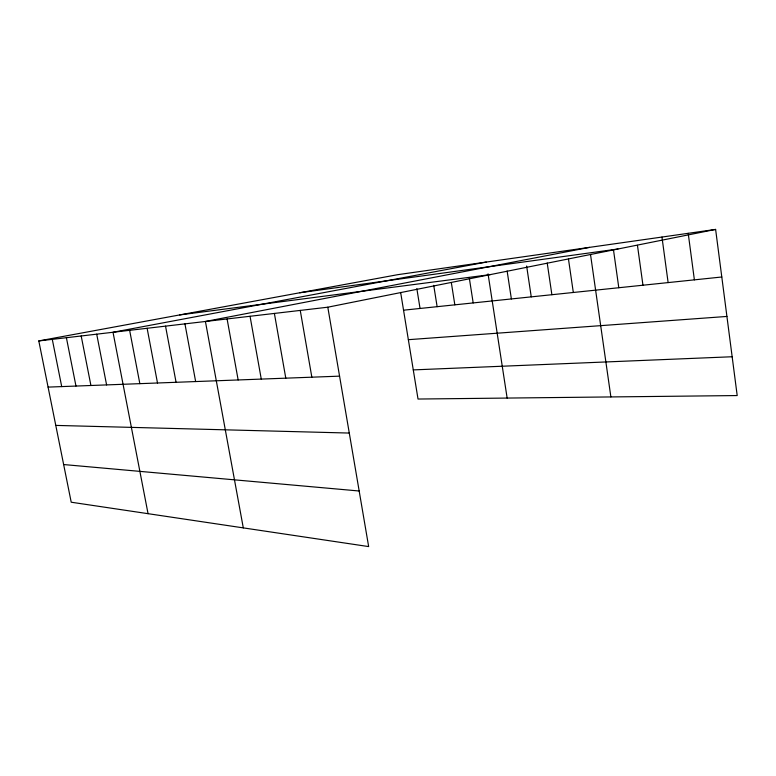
<?xml version="1.0" encoding="UTF-8"?>
<svg xmlns="http://www.w3.org/2000/svg" width="776" height="776" viewBox="0 0 776 776"><rect width="100%" height="100%" fill="white"/><g stroke="black" fill="none" stroke-linecap="round" stroke-linejoin="round"><path stroke-width="1.16" d="M327.802 307.199L368.658 546.585L71.217 502.217L38.8 340.926L327.802 307.199L715.617 229.415L737.2 395.556L418.022 399.039L400.649 292.426M589.498 247.369L205.427 321.477L243.295 527.893M486.232 262.075L113.015 332.264L148.051 513.683M38.8 340.926L397.748 274.675L715.617 229.415M299.72 292.765L617.977 248.999M179.634 314.93L490.267 274.617M403.539 310.187L721.796 276.993M408.351 339.684L726.928 316.443M413.269 369.9L732.156 356.747M48.083 387.108L339.568 376.147M55.775 425.403L349.278 433.056M63.642 464.543L359.172 491.004M52.283 339.345L61.711 386.594M66.397 337.705L75.97 386.06M81.189 335.979L90.918 385.497M96.709 334.165L106.593 384.906M129.641 330.324L139.845 383.654M147.12 328.277L157.499 382.995M165.53 326.133L176.074 382.296M184.94 323.873L195.649 381.559M227.096 318.955L238.154 379.959M250.047 316.278L261.269 379.086M274.384 313.436L285.791 378.164M300.254 310.41L311.845 377.185M416.848 288.653L420.049 308.46M433.726 285.325L437.13 306.685M451.331 282.6L454.833 304.832M469.286 277.895L473.185 302.921M488.046 273.85L507.145 398.069M507.126 270.999L511.374 298.944M526.632 266.013L531.25 296.868M547.206 262.986L551.882 294.715M568.449 258.932L573.318 292.474M590.517 254.499L610.877 396.934M613.496 249.969L618.802 287.731M637.455 245.332L642.955 285.219M661.957 237.049L668.126 282.59M688.205 233.314L694.384 279.855"/></g></svg>
